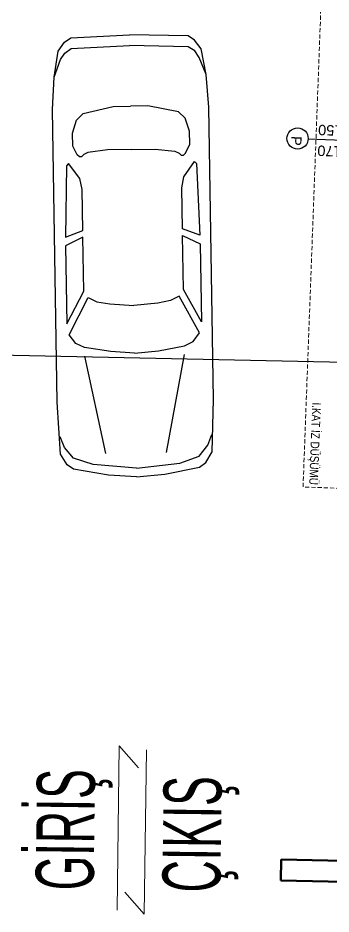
# Model space of a CAD drawing. Header units: centimetres. Extents: x 63871 to 181827, y -95930 to 42199.
# Drawn here: x 151757 to 152058, y 18198 to 19061 of the extents above; entities that cross this region are included whole.
import ezdxf

# ---------------------------------------------------------------- set-up
doc = ezdxf.new("R2010")
doc.units = ezdxf.units.CM
doc.linetypes.add('11-021_500-SatisOfisi_220512$0${ Diamond }', pattern=[12, 4, -2, 2, 2, -2])
for name, color, linetype, lineweight in [('A-AREA-IDEN', 7, 'Continuous', 9), ('İz DÜŞÜMÜ', 7, '11-021_500-SatisOfisi_220512$0${ Diamond }', 18), ('OLUK', 222, 'Continuous', 15), ('PARSEL SINIRI', 12, 'Continuous', 50), ('ÇEKME MESAFESİ', 5, 'Continuous', 25)]:
    doc.layers.add(name, color=color, linetype=linetype, lineweight=lineweight)
doc.layers.add('Bitirme - Duvar', color=7, linetype='Continuous')
doc.layers.add('furn', color=7, linetype='Continuous')
doc.styles.add('Arial', font='Arial.ttf', dxfattribs={"height": 250})
doc.styles.add('MtXpl_Arial_Narrow_1', font='')
doc.styles.add('OLUŞTURULMUŞ_STİL_1', font='Arial.ttf')
doc.styles.get('MtXpl_Arial_Narrow_1').set_extended_font_data('Arial Narrow')

# ---------------------------------------------------------------- blocks, each defined once
blk = doc.blocks.new('HRD')
at = {"layer": 'Bitirme - Duvar', "color": 161, "linetype": 'Continuous', "lineweight": 25}
blk.add_line((154427.13, 36012.48), (154369.63, 36012.48), dxfattribs=at)
blk.add_circle((154437.36, 36012.48), 10.23, dxfattribs=at)
at = {"layer": 'İz DÜŞÜMÜ'}
blk.add_lwpolyline([(153819.63, 36347.48), (154419.63, 36347.49), (154419.63, 35292.49), (154159.63, 35292.49), (154159.63, 35357.48), (153819.63, 35357.48), (153819.63, 36347.48)], dxfattribs=at)
at = {"style": 'MtXpl_Arial_Narrow_1'}
blk.add_text('I.KAT İZ DÜŞÜMÜ', height=8.316, rotation=89.95698, dxfattribs=at).set_placement((154413.75, 36265.76))
at = {"layer": 'Bitirme - Duvar', "linetype": 'Continuous', "char_height": 10, "attachment_point": 7, "style": 'OLUŞTURULMUŞ_STİL_1'}
for s, insert, rotation in [('\\A1;170', (154394.56, 36018.32), 0), ('\\A1;P', (154443.49, 36010.16), 90)]:
    blk.add_mtext(s, dxfattribs=dict(at, insert=insert, rotation=rotation))
at = {"layer": 'Bitirme - Duvar', "linetype": 'Continuous', "insert": (154394.56, 35998.32), "char_height": 10, "width": 22.2306, "attachment_point": 7, "rotation": 0, "style": 'OLUŞTURULMUŞ_STİL_1'}
blk.add_mtext('\\A1;150', dxfattribs=at)
blk = doc.blocks.new('02PCAR03')
at = {"color": 0, "linetype": 'ByBlock'}
for p, q in [((-185, 35), (-197, 33)), ((-185, 35), (-193, 32)), ((-170, 36), (-185, 35)), ((-35, 36), (-170, 36)), ((-11, 35), (-35, 36)), ((-14, 33), (-19, 35)), ((-6, 32), (-11, 35)), ((-201, 30), (-203, 27)), ((-197, 33), (-201, 30)), ((-196, 30), (-198, 27)), ((-193, 32), (-196, 30)), ((-145, 29), (-144, 30)), ((-138, 24), (-145, 29)), ((-144, 30), (-111, 31)), ((-111, 31), (-114, 23)), ((-111, 23), (-107, 31)), ((-107, 31), (-71, 31)), ((-71, 31), (-86, 23)), ((-66, 30), (-83, 21)), ((-62, 27), (-66, 30)), ((-9, 29), (-14, 33)), ((-6, 20), (-9, 29)), ((-4, 29), (-6, 32)), ((-1, 13), (-4, 29)), ((-203, 27), (-204, 0)), ((-198, 27), (-199, 0)), ((-165, 25), (-168, 22)), ((-159, 27), (-165, 25)), ((-153, 27), (-159, 27)), ((-149, 25), (-153, 27)), ((-148, 24), (-149, 25)), ((-60, 23), (-62, 27)), ((-168, 22), (-171, 8)), ((-150, 20), (-149, 22)), ((-149, 22), (-148, 23)), ((-148, 23), (-148, 24)), ((-133, 23), (-138, 24)), ((-114, 23), (-133, 23)), ((-86, 23), (-111, 23)), ((-83, 21), (-81, 17)), ((-58, 11), (-60, 23)), ((-11, 14), (-56, 23)), ((-151, 11), (-150, 20)), ((-81, 17), (-80, 11)), ((-4, 0), (-6, 20)), ((0, 0), (-1, 13)), ((-151, 0), (-151, 11)), ((-80, 11), (-79, 0)), ((-57, 0), (-58, 11)), ((-171, 8), (-171, 0)), ((-203, -27), (-204, 0)), ((-198, -27), (-199, 0)), ((-171, -8), (-171, 0)), ((-151, 0), (-151, -11)), ((-80, -11), (-79, 0)), ((-57, 0), (-58, -11)), ((-4, 0), (-6, -20)), ((0, 0), (-1, -13)), ((-168, -22), (-171, -8)), ((-151, -11), (-150, -20)), ((-81, -17), (-80, -11)), ((-58, -11), (-60, -23)), ((-11, -14), (-56, -23)), ((-1, -13), (-4, -29)), ((-150, -20), (-149, -22)), ((-83, -21), (-81, -17)), ((-6, -20), (-9, -29)), ((-165, -25), (-168, -22)), ((-149, -22), (-148, -23)), ((-148, -24), (-149, -25)), ((-148, -23), (-148, -24)), ((-138, -24), (-145, -29)), ((-133, -23), (-138, -24)), ((-114, -23), (-133, -23)), ((-111, -31), (-114, -23)), ((-86, -23), (-111, -23)), ((-111, -23), (-107, -31)), ((-71, -31), (-86, -23)), ((-66, -30), (-83, -21)), ((-60, -23), (-62, -27)), ((-201, -30), (-203, -27)), ((-196, -30), (-198, -27)), ((-159, -27), (-165, -25)), ((-153, -27), (-159, -27)), ((-149, -25), (-153, -27)), ((-62, -27), (-66, -30)), ((-197, -33), (-201, -30)), ((-185, -35), (-197, -33)), ((-193, -32), (-196, -30)), ((-185, -35), (-193, -32)), ((-145, -29), (-144, -30)), ((-144, -30), (-111, -31)), ((-107, -31), (-71, -31)), ((-14, -33), (-19, -35)), ((-9, -29), (-14, -33)), ((-6, -32), (-11, -35)), ((-4, -29), (-6, -32)), ((-170, -36), (-185, -35)), ((-35, -36), (-170, -36)), ((-11, -35), (-35, -36))]:
    blk.add_line(p, q, dxfattribs=at)
blk = doc.blocks.new('yerleşim planı')
at = {"layer": 'A-AREA-IDEN'}
for p, q in [((-4576.74, 2019.51), (-4574.81, 2177.5)), ((-4574.81, 2177.5), (-4556.15, 2156.28)), ((-4548.57, 2173.62), (-4550.5, 2015.63)), ((-4550.5, 2015.63), (-4569.16, 2036.85))]:
    blk.add_line(p, q, dxfattribs=at)
at = {"layer": 'PARSEL SINIRI'}
blk.add_line((-4418.79, 2068.01), (-4419.22, 2047.98), dxfattribs=at)
for points in [[(-4418.79, 2068.01), (-3445.8, 2047.44)], [(-4419.22, 2048.02), (-3446.22, 2027.45)]]:
    blk.add_lwpolyline(points, dxfattribs=at)
at = {"layer": 'ÇEKME MESAFESİ'}
blk.add_lwpolyline([(-10271.22, 8561.4), (-11017.88, 6545.68), (-10466.32, 2734.9), (-10398.78, 2675.06), (-6364.28, 2589.26), (-5268.64, 2566.09), (-424.4, 2463.67), (-171.65, 2458.32), (-155.7, 2473.21), (-40.83, 5105.4), (273.34, 12259.01)], dxfattribs=at)
at = {"rotation": 177.873189238168}
blk.add_blockref('HRD', (151264.32, 33018.52), dxfattribs=at)
at = {"layer": 'furn', "linetype": 'Continuous', "xscale": 2.086125961570064, "yscale": 2.086125961570064, "zscale": 2.086125961570064, "rotation": 270.9296038315418}
blk.add_blockref('02PCAR03', (-4557.91, 2436.62), dxfattribs=at)
at = {"layer": 'A-AREA-IDEN', "style": 'Arial', "width": 0.55}
for s, p in [('GİRİŞ', (-4599.3, 2038.19)), ('ÇIKIŞ', (-4477.4, 2036.16))]:
    blk.add_text(s, height=55.796, rotation=89.29953, dxfattribs=at).set_placement(p)

msp = doc.modelspace()

# ---------------------------------------------------------------- block references
at = {"layer": 'OLUK'}
msp.add_blockref('yerleşim planı', (156428.79, 16182.58), dxfattribs=at)

doc.saveas('drawing.dxf')
